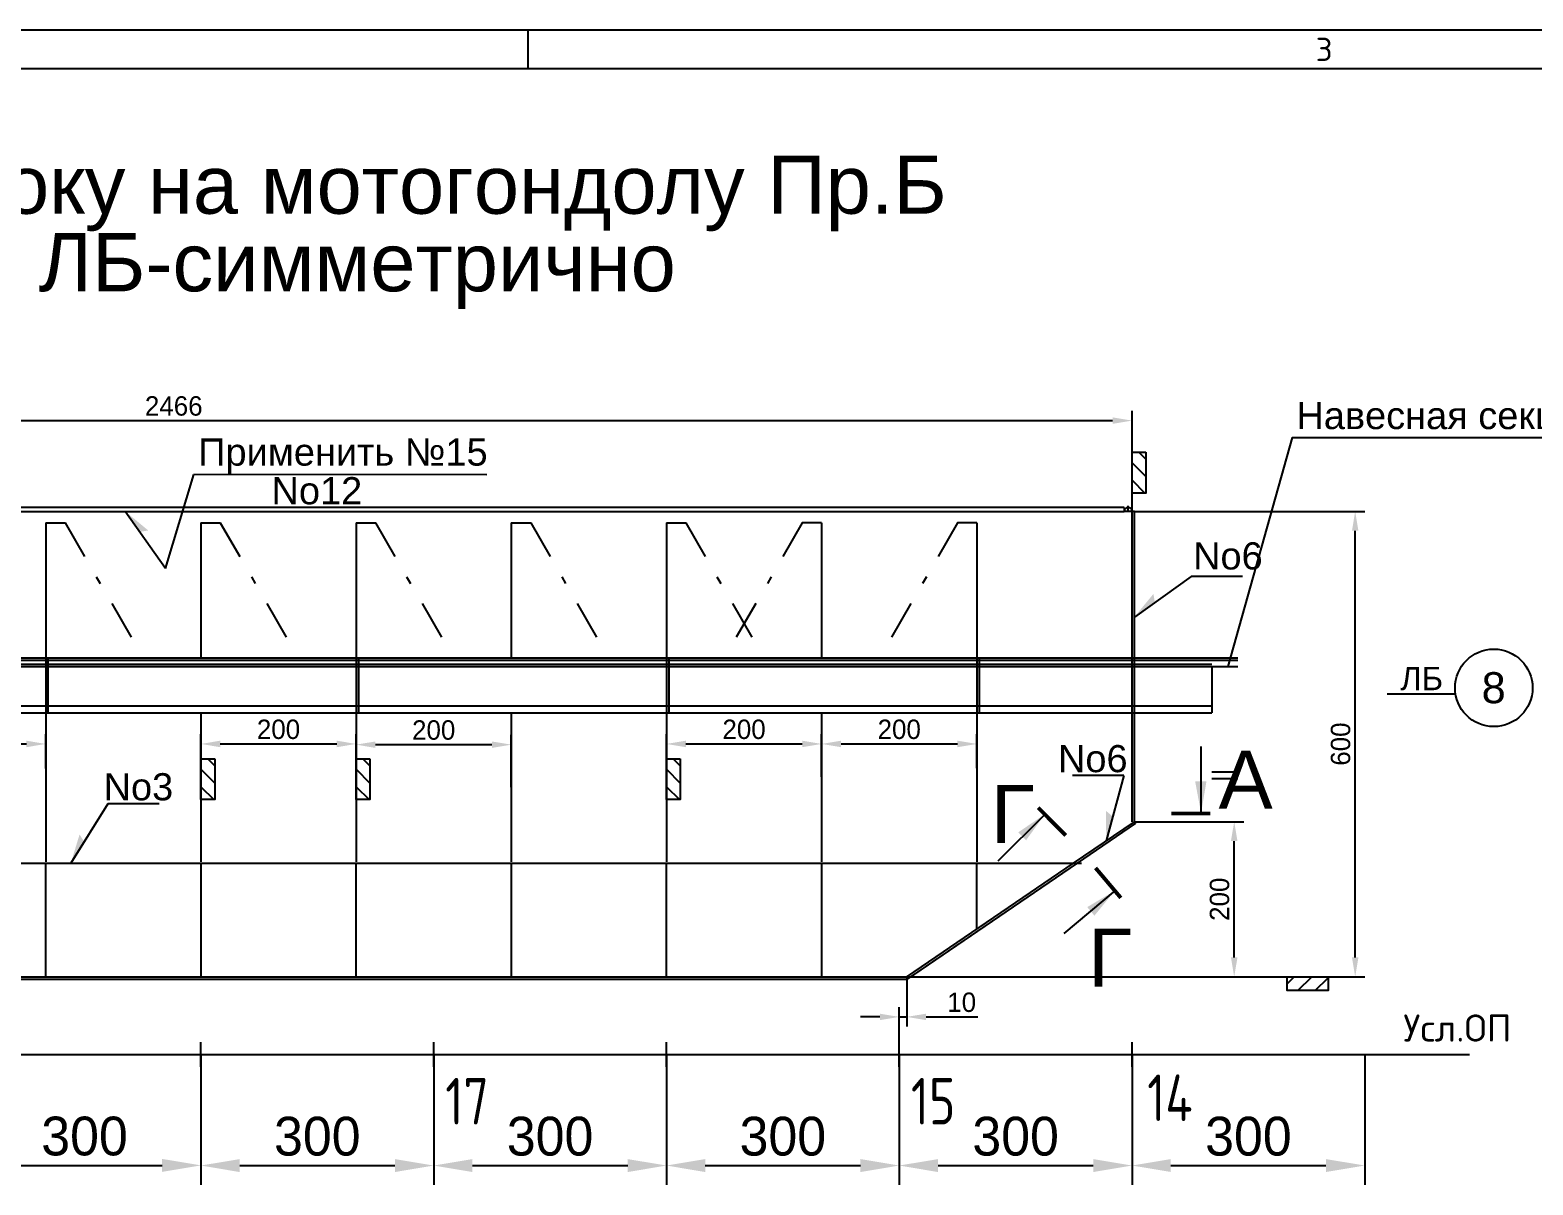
# Model space of a CAD drawing. Header units: millimetres. Extents: x 5443 to 24907, y -17798 to -7408.
# Drawn here: x 12179 to 14116, y -11134 to -9645 of the extents above; entities that cross this region are included whole.
import ezdxf
from ezdxf.enums import TextEntityAlignment as Align
from ezdxf.lldxf.tags import DXFTag

# ---------------------------------------------------------------- set-up
doc = ezdxf.new("R2010")
doc.units = ezdxf.units.MM
doc.layers.add('pen_5', color=1, linetype='Continuous', true_color=0xff0000)
doc.layers.add('pen_7', color=1, linetype='Continuous')
doc.styles.add('3', font='txt.shx', dxfattribs={"height": 3})
doc.styles.add('3.5', font='txt.shx', dxfattribs={"height": 3.5})
doc.styles.add('Arial', font='arial.ttf')
doc.styles.add('KTEXTSTYLE', font='GOST_AU.SHX', dxfattribs={"width": 0.96, "height": 5})
doc.styles.add('style5', font='arial.ttf', dxfattribs={"height": 3})
tags = doc.linetypes.add('DASH1', pattern=[75, 50, -25]).pattern_tags.tags
tags[6:7] = [DXFTag(74, 4), DXFTag(75, 0), DXFTag(340, '0'), DXFTag(46, 1.0), DXFTag(50, 0.0), DXFTag(44, 0.0), DXFTag(45, 0.0)]
tags[4:5] = [DXFTag(74, 4), DXFTag(75, 0), DXFTag(340, '0'), DXFTag(46, 1.0), DXFTag(50, 0.0), DXFTag(44, 0.0), DXFTag(45, 0.0)]
tags = doc.linetypes.add('DASH5', pattern=[90, 40, -20, 10, -20]).pattern_tags.tags
tags[10:11] = [DXFTag(74, 4), DXFTag(75, 0), DXFTag(340, '0'), DXFTag(46, 1.0), DXFTag(50, 0.0), DXFTag(44, 0.0), DXFTag(45, 0.0)]
tags[8:9] = [DXFTag(74, 4), DXFTag(75, 0), DXFTag(340, '0'), DXFTag(46, 1.0), DXFTag(50, 0.0), DXFTag(44, 0.0), DXFTag(45, 0.0)]
tags[6:7] = [DXFTag(74, 4), DXFTag(75, 0), DXFTag(340, '0'), DXFTag(46, 1.0), DXFTag(50, 0.0), DXFTag(44, 0.0), DXFTag(45, 0.0)]
tags[4:5] = [DXFTag(74, 4), DXFTag(75, 0), DXFTag(340, '0'), DXFTag(46, 1.0), DXFTag(50, 0.0), DXFTag(44, 0.0), DXFTag(45, 0.0)]
tags = doc.linetypes.add('DASH6', pattern=[10, 5, -5]).pattern_tags.tags
tags[6:7] = [DXFTag(74, 4), DXFTag(75, 0), DXFTag(340, '0'), DXFTag(46, 1.0), DXFTag(50, 0.0), DXFTag(44, 0.0), DXFTag(45, 0.0)]
tags[4:5] = [DXFTag(74, 4), DXFTag(75, 0), DXFTag(340, '0'), DXFTag(46, 1.0), DXFTag(50, 0.0), DXFTag(44, 0.0), DXFTag(45, 0.0)]
doc.dimstyles.new('ISO-10', dxfattribs={"dimscale": 10, "dimtxt": 2.5, "dimasz": 2.5, "dimexe": 1.25, "dimexo": 0, "dimtad": 1, "dimdec": 0, "dimtxsty": 'Standard', "dimcen": 2.5, "dimclrd": 7, "dimclre": 7, "dimclrt": 4, "dimadec": 0, "dimazin": 0, "dimtfac": 1, "dimtdec": 0, "dimtmove": 0, "dimatfit": 3, "dimfxl": 1, "dimarcsym": 0})
doc.dimstyles.new('PB20', dxfattribs={"dimscale": 20, "dimtxt": 2.5, "dimasz": 2.5, "dimexe": 1.25, "dimexo": 0, "dimtad": 1, "dimdec": 0, "dimtxsty": 'Standard', "dimcen": 2.5, "dimclrd": 7, "dimclre": 7, "dimclrt": 4, "dimadec": 0, "dimazin": 0, "dimtfac": 1, "dimtdec": 0, "dimtmove": 0, "dimatfit": 3, "dimfxl": 1.25, "dimarcsym": 0})

# ---------------------------------------------------------------- blocks, each defined once
blk = doc.blocks.new('*D106')
at = {"color": 7, "lineweight": -2}
for p, q in [((11999.3, -10596.8), (11999.3, -10552.8)), ((12199.3, -10596.8), (12199.3, -10552.8)), ((12024.3, -10565.3), (12174.3, -10565.3))]:
    blk.add_line(p, q, dxfattribs=at)
at = {"color": 7}
for points in [[(12024.3, -10561.1), (12024.3, -10569.5), (11999.3, -10565.3)], [(12174.3, -10561.1), (12174.3, -10569.5), (12199.3, -10565.3)]]:
    blk.add_solid(points, dxfattribs=at)
at = {"layer": 'Defpoints', "color": 0}
for p in [(12199.3, -10565.3), (11999.3, -10596.8), (12199.3, -10596.8)]:
    blk.add_point(p, dxfattribs=at)
at = {"color": 4, "insert": (12099.3, -10546.6), "char_height": 25, "attachment_point": 5}
blk.add_mtext('200', dxfattribs=at)
blk = doc.blocks.new('*D107')
at = {"color": 7, "lineweight": -2}
for p, q in [((13602.3, -10665.5), (13743.5, -10665.5)), ((13731, -10840.5), (13731, -10690.5)), ((13319.3, -10865.5), (13743.5, -10865.5))]:
    blk.add_line(p, q, dxfattribs=at)
at = {"color": 7}
for points in [[(13726.8, -10690.5), (13735.2, -10690.5), (13731, -10665.5)], [(13726.8, -10840.5), (13735.2, -10840.5), (13731, -10865.5)]]:
    blk.add_solid(points, dxfattribs=at)
at = {"layer": 'Defpoints', "color": 0}
for p in [(13602.3, -10665.5), (13731, -10665.5), (13319.3, -10865.5)]:
    blk.add_point(p, dxfattribs=at)
at = {"color": 4, "insert": (13712.2, -10765.5), "char_height": 25, "attachment_point": 5, "rotation": 90}
blk.add_mtext('200', dxfattribs=at)
blk = doc.blocks.new('*D129')
at = {"color": 7, "lineweight": -2}
for p, q in [((13308.9, -10865.5), (13308.9, -10929.6)), ((13299.3, -10965.5), (13299.3, -10904.6)), ((13274.3, -10917.1), (13249.3, -10917.1)), ((13299.3, -10917.1), (13308.9, -10917.1)), ((13333.9, -10917.1), (13400.6, -10917.1))]:
    blk.add_line(p, q, dxfattribs=at)
at = {"color": 7}
for points in [[(13274.3, -10913), (13274.3, -10921.3), (13299.3, -10917.1)], [(13333.9, -10913), (13333.9, -10921.3), (13308.9, -10917.1)]]:
    blk.add_solid(points, dxfattribs=at)
at = {"layer": 'Defpoints', "color": 0}
for p in [(13308.9, -10865.5), (13308.9, -10917.1), (13299.3, -10965.5)]:
    blk.add_point(p, dxfattribs=at)
at = {"color": 4, "insert": (13379.8, -10898.4), "char_height": 25, "attachment_point": 5}
blk.add_mtext('10', dxfattribs=at)
blk = doc.blocks.new('*D130')
at = {"color": 7, "lineweight": -2}
for p, q in [((13602.3, -10265.5), (13899.4, -10265.5)), ((13886.9, -10840.5), (13886.9, -10290.5)), ((13319.3, -10865.5), (13899.4, -10865.5))]:
    blk.add_line(p, q, dxfattribs=at)
at = {"color": 7}
for points in [[(13882.8, -10290.5), (13891.1, -10290.5), (13886.9, -10265.5)], [(13882.8, -10840.5), (13891.1, -10840.5), (13886.9, -10865.5)]]:
    blk.add_solid(points, dxfattribs=at)
at = {"layer": 'Defpoints', "color": 0}
for p in [(13602.3, -10265.5), (13886.9, -10265.5), (13319.3, -10865.5)]:
    blk.add_point(p, dxfattribs=at)
at = {"color": 4, "insert": (13868.2, -10565.5), "char_height": 25, "attachment_point": 5, "rotation": 90}
blk.add_mtext('600', dxfattribs=at)
blk = doc.blocks.new('*D131')
at = {"color": 7, "lineweight": -2}
for p, q in [((11129.3, -10265.5), (11129.3, -10136)), ((11154.3, -10148.5), (13574.3, -10148.5)), ((13599.3, -10265.5), (13599.3, -10136))]:
    blk.add_line(p, q, dxfattribs=at)
at = {"color": 7}
for points in [[(11154.3, -10144.4), (11154.3, -10152.7), (11129.3, -10148.5)], [(13574.3, -10144.4), (13574.3, -10152.7), (13599.3, -10148.5)]]:
    blk.add_solid(points, dxfattribs=at)
at = {"layer": 'Defpoints', "color": 0}
for p in [(13599.3, -10148.5), (11129.3, -10265.5), (13599.3, -10265.5)]:
    blk.add_point(p, dxfattribs=at)
at = {"color": 4, "insert": (12364.3, -10129.8), "char_height": 25, "attachment_point": 5}
blk.add_mtext('2466', dxfattribs=at)
blk = doc.blocks.new('*D115')
at = {"color": 7, "lineweight": -2}
for p, q in [((12399.3, -10621.1), (12399.3, -10552.8)), ((12599.3, -10621.1), (12599.3, -10552.8)), ((12424.3, -10565.3), (12574.3, -10565.3))]:
    blk.add_line(p, q, dxfattribs=at)
at = {"color": 7}
for points in [[(12424.3, -10561.1), (12424.3, -10569.5), (12399.3, -10565.3)], [(12574.3, -10561.1), (12574.3, -10569.5), (12599.3, -10565.3)]]:
    blk.add_solid(points, dxfattribs=at)
at = {"layer": 'Defpoints', "color": 0}
for p in [(12599.3, -10565.3), (12399.3, -10621.1), (12599.3, -10621.1)]:
    blk.add_point(p, dxfattribs=at)
at = {"color": 4, "insert": (12499.3, -10546.6), "char_height": 25, "attachment_point": 5}
blk.add_mtext('200', dxfattribs=at)
blk = doc.blocks.new('*D116')
at = {"color": 7, "lineweight": -2}
for p, q in [((12599.3, -10621.1), (12599.3, -10553.7)), ((12799.3, -10621.1), (12799.3, -10553.7)), ((12624.3, -10566.2), (12774.3, -10566.2))]:
    blk.add_line(p, q, dxfattribs=at)
at = {"color": 7}
for points in [[(12624.3, -10562.1), (12624.3, -10570.4), (12599.3, -10566.2)], [(12774.3, -10562.1), (12774.3, -10570.4), (12799.3, -10566.2)]]:
    blk.add_solid(points, dxfattribs=at)
at = {"layer": 'Defpoints', "color": 0}
for p in [(12799.3, -10566.2), (12599.3, -10621.1), (12799.3, -10621.1)]:
    blk.add_point(p, dxfattribs=at)
at = {"color": 4, "insert": (12699.3, -10547.5), "char_height": 25, "attachment_point": 5}
blk.add_mtext('200', dxfattribs=at)
blk = doc.blocks.new('*D117')
at = {"color": 7, "lineweight": -2}
for p, q in [((12999.3, -10621.1), (12999.3, -10552.8)), ((13199.3, -10607.8), (13199.3, -10552.8)), ((13024.3, -10565.3), (13174.3, -10565.3))]:
    blk.add_line(p, q, dxfattribs=at)
at = {"color": 7}
for points in [[(13024.3, -10561.1), (13024.3, -10569.5), (12999.3, -10565.3)], [(13174.3, -10561.1), (13174.3, -10569.5), (13199.3, -10565.3)]]:
    blk.add_solid(points, dxfattribs=at)
at = {"layer": 'Defpoints', "color": 0}
for p in [(13199.3, -10565.3), (13199.3, -10607.8), (12999.3, -10621.1)]:
    blk.add_point(p, dxfattribs=at)
at = {"color": 4, "insert": (13099.3, -10546.6), "char_height": 25, "attachment_point": 5}
blk.add_mtext('200', dxfattribs=at)
blk = doc.blocks.new('*D118')
at = {"color": 7, "lineweight": -2}
for p, q in [((13199.3, -10607.8), (13199.3, -10552.8)), ((13399.3, -10596.5), (13399.3, -10552.8)), ((13224.3, -10565.3), (13374.3, -10565.3))]:
    blk.add_line(p, q, dxfattribs=at)
at = {"color": 7}
for points in [[(13224.3, -10561.1), (13224.3, -10569.5), (13199.3, -10565.3)], [(13374.3, -10561.1), (13374.3, -10569.5), (13399.3, -10565.3)]]:
    blk.add_solid(points, dxfattribs=at)
at = {"layer": 'Defpoints', "color": 0}
for p in [(13399.3, -10565.3), (13199.3, -10607.8), (13399.3, -10596.5)]:
    blk.add_point(p, dxfattribs=at)
at = {"color": 4, "insert": (13299.3, -10546.6), "char_height": 25, "attachment_point": 5}
blk.add_mtext('200', dxfattribs=at)
blk = doc.blocks.new('*D246')
at = {"color": 7, "lineweight": -2}
for p, q in [((12099.3, -10965.5), (12099.3, -11133.5)), ((12399.3, -10965.5), (12399.3, -11133.5)), ((12149.3, -11108.5), (12349.3, -11108.5))]:
    blk.add_line(p, q, dxfattribs=at)
at = {"color": 7}
for points in [[(12149.3, -11100.2), (12149.3, -11116.9), (12099.3, -11108.5)], [(12349.3, -11100.2), (12349.3, -11116.9), (12399.3, -11108.5)]]:
    blk.add_solid(points, dxfattribs=at)
at = {"layer": 'Defpoints', "color": 0}
for p in [(12099.3, -10965.5), (12399.3, -10965.5), (12399.3, -11108.5)]:
    blk.add_point(p, dxfattribs=at)
at = {"color": 4, "insert": (12249.3, -11071), "char_height": 50, "attachment_point": 5}
blk.add_mtext('300', dxfattribs=at)
blk = doc.blocks.new('*D247')
at = {"color": 7, "lineweight": -2}
for p, q in [((12399.3, -10965.5), (12399.3, -11133.7)), ((12699.3, -10965.5), (12699.3, -11133.7)), ((12449.3, -11108.7), (12649.3, -11108.7))]:
    blk.add_line(p, q, dxfattribs=at)
at = {"color": 7}
for points in [[(12449.3, -11100.4), (12449.3, -11117.1), (12399.3, -11108.7)], [(12649.3, -11100.4), (12649.3, -11117.1), (12699.3, -11108.7)]]:
    blk.add_solid(points, dxfattribs=at)
at = {"layer": 'Defpoints', "color": 0}
for p in [(12399.3, -10965.5), (12699.3, -10965.5), (12699.3, -11108.7)]:
    blk.add_point(p, dxfattribs=at)
at = {"color": 4, "insert": (12549.3, -11071.2), "char_height": 50, "attachment_point": 5}
blk.add_mtext('300', dxfattribs=at)
blk = doc.blocks.new('*D248')
at = {"color": 7, "lineweight": -2}
for p, q in [((12699.3, -10965.5), (12699.3, -11133.7)), ((12999.3, -10965.5), (12999.3, -11133.7)), ((12749.3, -11108.7), (12949.3, -11108.7))]:
    blk.add_line(p, q, dxfattribs=at)
at = {"color": 7}
for points in [[(12749.3, -11100.4), (12749.3, -11117.1), (12699.3, -11108.7)], [(12949.3, -11100.4), (12949.3, -11117.1), (12999.3, -11108.7)]]:
    blk.add_solid(points, dxfattribs=at)
at = {"layer": 'Defpoints', "color": 0}
for p in [(12699.3, -10965.5), (12999.3, -10965.5), (12999.3, -11108.7)]:
    blk.add_point(p, dxfattribs=at)
at = {"color": 4, "insert": (12849.3, -11071.2), "char_height": 50, "attachment_point": 5}
blk.add_mtext('300', dxfattribs=at)
blk = doc.blocks.new('*D249')
at = {"color": 7, "lineweight": -2}
for p, q in [((12999.3, -10965.5), (12999.3, -11133.7)), ((13299.3, -10965.5), (13299.3, -11133.7)), ((13049.3, -11108.7), (13249.3, -11108.7))]:
    blk.add_line(p, q, dxfattribs=at)
at = {"color": 7}
for points in [[(13049.3, -11100.4), (13049.3, -11117.1), (12999.3, -11108.7)], [(13249.3, -11100.4), (13249.3, -11117.1), (13299.3, -11108.7)]]:
    blk.add_solid(points, dxfattribs=at)
at = {"layer": 'Defpoints', "color": 0}
for p in [(12999.3, -10965.5), (13299.3, -10965.5), (13299.3, -11108.7)]:
    blk.add_point(p, dxfattribs=at)
at = {"color": 4, "insert": (13149.3, -11071.2), "char_height": 50, "attachment_point": 5}
blk.add_mtext('300', dxfattribs=at)
blk = doc.blocks.new('*D250')
at = {"color": 7, "lineweight": -2}
for p, q in [((13299.3, -10965.5), (13299.3, -11133.7)), ((13599.3, -10965.5), (13599.3, -11133.7)), ((13349.3, -11108.7), (13549.3, -11108.7))]:
    blk.add_line(p, q, dxfattribs=at)
at = {"color": 7}
for points in [[(13349.3, -11100.4), (13349.3, -11117.1), (13299.3, -11108.7)], [(13549.3, -11100.4), (13549.3, -11117.1), (13599.3, -11108.7)]]:
    blk.add_solid(points, dxfattribs=at)
at = {"layer": 'Defpoints', "color": 0}
for p in [(13299.3, -10965.5), (13599.3, -10965.5), (13599.3, -11108.7)]:
    blk.add_point(p, dxfattribs=at)
at = {"color": 4, "insert": (13449.3, -11071.2), "char_height": 50, "attachment_point": 5}
blk.add_mtext('300', dxfattribs=at)
blk = doc.blocks.new('*D251')
at = {"color": 7, "lineweight": -2}
for p, q in [((13599.3, -10965.5), (13599.3, -11133.7)), ((13899.3, -10965.5), (13899.3, -11133.7)), ((13649.3, -11108.7), (13849.3, -11108.7))]:
    blk.add_line(p, q, dxfattribs=at)
at = {"color": 7}
for points in [[(13649.3, -11100.4), (13649.3, -11117), (13599.3, -11108.7)], [(13849.3, -11100.4), (13849.3, -11117), (13899.3, -11108.7)]]:
    blk.add_solid(points, dxfattribs=at)
at = {"layer": 'Defpoints', "color": 0}
for p in [(13599.3, -10965.5), (13899.3, -10965.5), (13899.3, -11108.7)]:
    blk.add_point(p, dxfattribs=at)
at = {"color": 4, "insert": (13749.3, -11071.2), "char_height": 50, "attachment_point": 5}
blk.add_mtext('300', dxfattribs=at)
blk = doc.blocks.new('*D254')
at = {"color": 7, "lineweight": -2}
for p, q in [((12099.3, -10965.5), (12099.3, -11133.5)), ((12399.3, -10965.5), (12399.3, -11133.5)), ((12149.3, -11108.5), (12349.3, -11108.5))]:
    blk.add_line(p, q, dxfattribs=at)
at = {"color": 7}
for points in [[(12149.3, -11100.2), (12149.3, -11116.9), (12099.3, -11108.5)], [(12349.3, -11100.2), (12349.3, -11116.9), (12399.3, -11108.5)]]:
    blk.add_solid(points, dxfattribs=at)
at = {"layer": 'Defpoints', "color": 0}
for p in [(12099.3, -10965.5), (12399.3, -10965.5), (12399.3, -11108.5)]:
    blk.add_point(p, dxfattribs=at)
at = {"color": 4, "insert": (12249.3, -11071), "char_height": 50, "attachment_point": 5}
blk.add_mtext('300', dxfattribs=at)
blk = doc.blocks.new('*D255')
at = {"color": 7, "lineweight": -2}
for p, q in [((12399.3, -10965.5), (12399.3, -11133.7)), ((12699.3, -10965.5), (12699.3, -11133.7)), ((12449.3, -11108.7), (12649.3, -11108.7))]:
    blk.add_line(p, q, dxfattribs=at)
at = {"color": 7}
for points in [[(12449.3, -11100.4), (12449.3, -11117.1), (12399.3, -11108.7)], [(12649.3, -11100.4), (12649.3, -11117.1), (12699.3, -11108.7)]]:
    blk.add_solid(points, dxfattribs=at)
at = {"layer": 'Defpoints', "color": 0}
for p in [(12399.3, -10965.5), (12699.3, -10965.5), (12699.3, -11108.7)]:
    blk.add_point(p, dxfattribs=at)
at = {"color": 4, "insert": (12549.3, -11071.2), "char_height": 50, "attachment_point": 5}
blk.add_mtext('300', dxfattribs=at)
blk = doc.blocks.new('*D256')
at = {"color": 7, "lineweight": -2}
for p, q in [((12699.3, -10965.5), (12699.3, -11133.7)), ((12999.3, -10965.5), (12999.3, -11133.7)), ((12749.3, -11108.7), (12949.3, -11108.7))]:
    blk.add_line(p, q, dxfattribs=at)
at = {"color": 7}
for points in [[(12749.3, -11100.4), (12749.3, -11117.1), (12699.3, -11108.7)], [(12949.3, -11100.4), (12949.3, -11117.1), (12999.3, -11108.7)]]:
    blk.add_solid(points, dxfattribs=at)
at = {"layer": 'Defpoints', "color": 0}
for p in [(12699.3, -10965.5), (12999.3, -10965.5), (12999.3, -11108.7)]:
    blk.add_point(p, dxfattribs=at)
at = {"color": 4, "insert": (12849.3, -11071.2), "char_height": 50, "attachment_point": 5}
blk.add_mtext('300', dxfattribs=at)
blk = doc.blocks.new('*D257')
at = {"color": 7, "lineweight": -2}
for p, q in [((12999.3, -10965.5), (12999.3, -11133.7)), ((13299.3, -10965.5), (13299.3, -11133.7)), ((13049.3, -11108.7), (13249.3, -11108.7))]:
    blk.add_line(p, q, dxfattribs=at)
at = {"color": 7}
for points in [[(13049.3, -11100.4), (13049.3, -11117.1), (12999.3, -11108.7)], [(13249.3, -11100.4), (13249.3, -11117.1), (13299.3, -11108.7)]]:
    blk.add_solid(points, dxfattribs=at)
at = {"layer": 'Defpoints', "color": 0}
for p in [(12999.3, -10965.5), (13299.3, -10965.5), (13299.3, -11108.7)]:
    blk.add_point(p, dxfattribs=at)
at = {"color": 4, "insert": (13149.3, -11071.2), "char_height": 50, "attachment_point": 5}
blk.add_mtext('300', dxfattribs=at)
blk = doc.blocks.new('*D258')
at = {"color": 7, "lineweight": -2}
for p, q in [((13299.3, -10965.5), (13299.3, -11133.7)), ((13599.3, -10965.5), (13599.3, -11133.7)), ((13349.3, -11108.7), (13549.3, -11108.7))]:
    blk.add_line(p, q, dxfattribs=at)
at = {"color": 7}
for points in [[(13349.3, -11100.4), (13349.3, -11117.1), (13299.3, -11108.7)], [(13549.3, -11100.4), (13549.3, -11117.1), (13599.3, -11108.7)]]:
    blk.add_solid(points, dxfattribs=at)
at = {"layer": 'Defpoints', "color": 0}
for p in [(13299.3, -10965.5), (13599.3, -10965.5), (13599.3, -11108.7)]:
    blk.add_point(p, dxfattribs=at)
at = {"color": 4, "insert": (13449.3, -11071.2), "char_height": 50, "attachment_point": 5}
blk.add_mtext('300', dxfattribs=at)
blk = doc.blocks.new('*D259')
at = {"color": 7, "lineweight": -2}
for p, q in [((13599.3, -10965.5), (13599.3, -11133.7)), ((13899.3, -10965.5), (13899.3, -11133.7)), ((13649.3, -11108.7), (13849.3, -11108.7))]:
    blk.add_line(p, q, dxfattribs=at)
at = {"color": 7}
for points in [[(13649.3, -11100.4), (13649.3, -11117), (13599.3, -11108.7)], [(13849.3, -11100.4), (13849.3, -11117), (13899.3, -11108.7)]]:
    blk.add_solid(points, dxfattribs=at)
at = {"layer": 'Defpoints', "color": 0}
for p in [(13599.3, -10965.5), (13899.3, -10965.5), (13899.3, -11108.7)]:
    blk.add_point(p, dxfattribs=at)
at = {"color": 4, "insert": (13749.3, -11071.2), "char_height": 50, "attachment_point": 5}
blk.add_mtext('300', dxfattribs=at)

msp = doc.modelspace()

# ---------------------------------------------------------------- hatches: boundary and pattern name
h = msp.add_hatch()
h.set_pattern_fill('ANSI31', color=0, scale=5, angle=270.0074, style=0)
h.set_pattern_definition([(315.00743, (6068.934, -7074.358), (11.223865, 11.226775), [])])
h.paths.add_polyline_path([(13599.3, -10242.1), (13617.1, -10242.1), (13617.1, -10189.3), (13599.3, -10189.3)])
h = msp.add_hatch()
h.set_pattern_fill('ANSI31', color=0, scale=5, angle=270.0074, style=0)
h.set_pattern_definition([(315.00743, (4868.927, -7469.36), (11.223865, 11.226775), [])])
h.paths.add_polyline_path([(12399.3, -10637.1), (12417.1, -10637.1), (12417.1, -10584.3), (12399.2, -10584.3)])
h = msp.add_hatch()
h.set_pattern_fill('ANSI31', color=0, scale=5, angle=270.0074, style=0)
h.set_pattern_definition([(315.00743, (5068.927, -7469.36), (11.223865, 11.226775), [])])
h.paths.add_polyline_path([(12599.3, -10637.1), (12617.1, -10637.1), (12617.1, -10584.3), (12599.2, -10584.3)])
h = msp.add_hatch()
h.set_pattern_fill('ANSI31', color=0, scale=5, angle=270.0074, style=0)
h.set_pattern_definition([(315.00743, (5468.927, -7469.36), (11.223865, 11.226775), [])])
h.paths.add_polyline_path([(12999.3, -10637.1), (13017.1, -10637.1), (13017.1, -10584.3), (12999.2, -10584.3)])
h = msp.add_hatch()
h.set_pattern_fill('ANSI31', color=0, scale=5, angle=360.0074, style=0)
h.set_pattern_definition([(45.00743, (10684.474, -18413.616), (-11.226775, 11.223865), [])])
h.paths.add_polyline_path([(13852.2, -10883.3), (13852.2, -10865.5), (13799.4, -10865.5), (13799.4, -10883.3)])

# ---------------------------------------------------------------- linework, layer by layer
at = {"color": 0}
for p, q in [((19130.7, -9645.1), (10720.7, -9645.1)), ((12820.7, -9645.1), (12820.7, -9695.1)), ((19080.7, -9695.1), (10920.7, -9695.1)), ((13805.9, -10170.2), (13722.6, -10465.5)), ((13805.9, -10170.2), (14147.9, -10170.2)), ((12353.8, -10339), (12390, -10217.8)), ((11142.3, -10265.5), (13589.3, -10265.5)), ((13928, -10500.8), (14016.1, -10500.8)), ((13688.4, -10654.9), (13688.4, -10568.8)), ((13487.2, -10655.7), (13426.2, -10716.4)), ((13577.5, -10754.1), (13511.6, -10809.7))]:
    msp.add_line(p, q, dxfattribs=at)
at = {"color": 0, "linetype": 'Continuous'}
for p, q in [((12767.7, -10218.6), (12390, -10217.8)), ((13589.3, -10260.5), (11142.3, -10260.5)), ((13589.3, -10260.5), (13589.3, -10265.5)), ((12264.3, -10349.8), (12269.3, -10358.4)), ((12464.3, -10349.8), (12469.3, -10358.4)), ((12664.3, -10349.8), (12669.3, -10358.4)), ((12864.3, -10349.8), (12869.3, -10358.4)), ((13064.3, -10349.8), (13069.3, -10358.4)), ((13134.3, -10349.8), (13129.3, -10358.4)), ((13334.3, -10349.8), (13329.3, -10358.4)), ((13741.7, -10349.5), (13675.7, -10349.5)), ((12284.3, -10384.4), (12309.3, -10427.7)), ((12484.3, -10384.4), (12509.3, -10427.7)), ((12684.3, -10384.4), (12709.3, -10427.7)), ((12884.3, -10384.4), (12909.3, -10427.7)), ((13084.3, -10384.4), (13109.3, -10427.7)), ((13114.3, -10384.4), (13089.3, -10427.7)), ((13314.3, -10384.4), (13289.3, -10427.7)), ((11029.3, -10454.5), (13702.3, -10454.5)), ((13602.3, -10457.5), (13702.3, -10457.5)), ((11029.3, -10462.4), (13702.3, -10462.4)), ((11029.3, -10465.5), (13702.3, -10465.5)), ((13702.3, -10465.5), (13702.3, -10525)), ((11029.3, -10525), (13702.3, -10525)), ((13588.9, -10606), (13522.8, -10606)), ((12345.4, -10642.5), (12279.4, -10642.5)), ((13523.8, -10719), (13602.3, -10665.5)), ((13529.1, -10719), (13603.9, -10668)), ((11129.3, -10719), (13534.1, -10719)), ((13309.9, -10868.5), (13529.1, -10719)), ((11129.3, -10868.5), (13309.9, -10868.5)), ((12399.3, -10981.5), (12399.3, -10949.5)), ((12399.3, -10981.5), (12399.3, -10949.5)), ((12699.3, -10981.5), (12699.3, -10949.5)), ((12699.3, -10981.5), (12699.3, -10949.5)), ((12999.3, -10981.5), (12999.3, -10949.5)), ((12999.3, -10981.5), (12999.3, -10949.5)), ((13299.3, -10981.5), (13299.3, -10949.5)), ((13299.3, -10981.5), (13299.3, -10949.5)), ((13599.3, -10981.5), (13599.3, -10949.5)), ((13599.3, -10981.5), (13599.3, -10949.5)), ((10952, -10965.5), (13737.2, -10965.5)), ((10990.7, -10965.5), (13765.3, -10965.5))]:
    msp.add_line(p, q, dxfattribs=at)
at = {"color": 0, "linetype": 'Continuous', "ltscale": 5}
for p, q in [((12353.8, -10339), (12301.6, -10265.5)), ((13675.7, -10349.5), (13602.3, -10401.8)), ((13588.9, -10606), (13566.2, -10690.1)), ((12279.4, -10642.5), (12231.6, -10719))]:
    msp.add_line(p, q, dxfattribs=at)
at = {"color": 0, "linetype": 'DASH6'}
msp.add_line((13594.3, -10265.5), (13594.3, -10258.5), dxfattribs=at)
msp.add_line((13594.3, -10265.5), (13594.3, -10258.5), dxfattribs=at)
at = {"color": 0, "linetype": 'DASH1'}
for p, q in [((13599.3, -10665.5), (13599.3, -10265.5)), ((13602.3, -10665.5), (13602.3, -10265.5)), ((12199.3, -10280.5), (12199.3, -10454.5)), ((12399.3, -10280.5), (12399.3, -10454.5)), ((12599.3, -10280.5), (12599.3, -10454.5)), ((12799.3, -10280.5), (12799.3, -10454.5)), ((12999.3, -10280.5), (12999.3, -10454.5)), ((13199.3, -10280.5), (13199.3, -10454.5)), ((13399.3, -10280.5), (13399.3, -10454.5)), ((11029.3, -10457.5), (13702.3, -10457.5)), ((11029.3, -10516.1), (13702.3, -10516.1)), ((11029.3, -10516.1), (13702.3, -10516.1)), ((12199.3, -10525), (12199.3, -10717.2)), ((12399.3, -10525), (12399.3, -10717.2)), ((12599.3, -10525), (12599.3, -10717.2)), ((12799.3, -10525), (12799.3, -10717.2)), ((12999.3, -10525), (12999.3, -10717.2)), ((13199.3, -10525), (13199.3, -10717.2)), ((13399.3, -10525), (13399.3, -10717.2)), ((13702.3, -10601.1), (13735.8, -10601.1)), ((12199, -10719), (12199, -10865.5)), ((12399, -10719), (12399, -10865.5)), ((12599, -10719), (12599, -10865.5)), ((12799, -10719), (12799, -10865.5)), ((12999, -10719), (12999, -10865.5)), ((13199, -10719), (13199, -10865.5)), ((13308.9, -10865.5), (13523.8, -10719)), ((13314.3, -10865.5), (13529.1, -10719)), ((13399, -10719), (13399, -10804)), ((11129.3, -10865.5), (13330.5, -10865.5))]:
    msp.add_line(p, q, dxfattribs=at)
at = {"color": 0, "linetype": 'DASH1', "ltscale": 0.5}
for p, q in [((12199.3, -10454.5), (12199.3, -10525)), ((12202.2, -10454.7), (12202.2, -10525.2)), ((12599.3, -10454.5), (12599.3, -10525)), ((12602.2, -10454.7), (12602.2, -10525.2)), ((12999.3, -10454.5), (12999.3, -10525)), ((13002.2, -10454.7), (13002.2, -10525.2)), ((13399.3, -10454.5), (13399.3, -10525)), ((13402.2, -10454.7), (13402.2, -10525.2))]:
    msp.add_line(p, q, dxfattribs=at)
at = {"color": 0, "linetype": 'DASH5'}
for p, q in [((13602.3, -10457.5), (13702.3, -10457.5)), ((13702.3, -10454.5), (13735.8, -10454.5)), ((13702.3, -10457.5), (13735.8, -10457.5)), ((13702.3, -10457.5), (13735.8, -10457.5)), ((13702.3, -10465.5), (13702.3, -10525)), ((13702.3, -10465.5), (13702.3, -10525)), ((13702.3, -10465.5), (13735.8, -10465.5)), ((11029.3, -10525), (13702.3, -10525)), ((13702.3, -10610), (13735.8, -10610))]:
    msp.add_line(p, q, dxfattribs=at)
at = {"color": 2}
msp.add_line((13602.3, -10665.5), (13603.9, -10668), dxfattribs=at)
at = {"color": 4}
msp.add_line((11065.1, -10965.5), (14034.1, -10965.5), dxfattribs=at)
at = {"color": 0}
for points in [[(13617.1, -10189.3), (13617.1, -10242.1), (13599.3, -10242.1), (13599.3, -10189.3)], [(12417.1, -10584.3), (12417.1, -10637.1), (12399.3, -10637.1), (12399.2, -10584.3)], [(12617.1, -10584.3), (12617.1, -10637.1), (12599.3, -10637.1), (12599.2, -10584.3)], [(13017.1, -10584.3), (13017.1, -10637.1), (12999.3, -10637.1), (12999.2, -10584.3)], [(13799.4, -10865.5), (13852.2, -10865.5), (13852.2, -10883.3), (13799.4, -10883.3)]]:
    msp.add_lwpolyline(points, close=True, dxfattribs=at)
at = {"color": 0, "const_width": 5.04}
for points in [[(13478.4, -10647.5), (13514, -10683.3)], [(13700.4, -10654.9), (13649.9, -10654.9)], [(13584.9, -10763.7), (13552.3, -10725.1)]]:
    msp.add_lwpolyline(points, dxfattribs=at)
at = {"color": 0, "linetype": 'Continuous'}
for points in [[(13599.3, -10265.5, 0), (13598.9, -10263.6, 0), (13597.8, -10261.9, 0), (13596.2, -10260.9, 0), (13594.3, -10260.5, 0), (13592.3, -10260.9, 0), (13590.7, -10261.9, 0), (13589.6, -10263.6, 0), (13589.3, -10265.5, 0)], [(13602.3, -10665.5, 0), (13602.3, -10265.5, 0), (13589.3, -10265.5, 0)], [(12199.3, -10280.5, 0), (12224.3, -10280.5, 0), (12249.3, -10323.8, 0)], [(12399.3, -10280.5, 0), (12424.3, -10280.5, 0), (12449.3, -10323.8, 0)], [(12599.3, -10280.5, 0), (12624.3, -10280.5, 0), (12649.3, -10323.8, 0)], [(12799.3, -10280.5, 0), (12824.3, -10280.5, 0), (12849.3, -10323.8, 0)], [(12999.3, -10280.5, 0), (13024.3, -10280.5, 0), (13049.3, -10323.8, 0)], [(13199.3, -10280.5, 0), (13174.3, -10280.5, 0), (13149.3, -10323.8, 0)], [(13399.3, -10280.5, 0), (13374.3, -10280.5, 0), (13349.3, -10323.8, 0)]]:
    msp.add_polyline3d(points, dxfattribs=at)
at = {"color": 0}
msp.add_circle((14065.6, -10493), 50, dxfattribs=at)
at = {"color": 0, "linetype": 'ByBlock'}
for points in [[(12320.2, -10292), (12331.4, -10290.1), (12301.6, -10265.5)], [(13628.8, -10383.1), (13626.9, -10371.9), (13602.3, -10401.8)], [(13680.7, -10613.7), (13695.2, -10613.7), (13688.3, -10654.4)], [(13574.3, -10658.7), (13565.6, -10651.4), (13566.2, -10690.1)], [(13452.6, -10679.3), (13462.8, -10689.5), (13486.8, -10656)], [(12249, -10691.6), (12242.9, -10682), (12231.6, -10719)], [(13550.9, -10786.6), (13541.6, -10775.6), (13577.1, -10754.5)]]:
    msp.add_solid(points, dxfattribs=at)

# ---------------------------------------------------------------- texts
at = {"color": 0}
for s, height, style, p in [('3', 30, '3', (13835.9, -9694.1)), ('Навесная секция', 35, 'style5', (13811.2, -10170)), ('Применить №15', 35, 'style5', (12395.8, -10217.1)), ('No12', 35, 'style5', (12490.3, -10266.9)), ('No6', 35, 'style5', (13678, -10350.9)), ('No6', 35, 'style5', (13503.9, -10612.2)), ('No3', 35, 'style5', (12273.9, -10648.5)), ('Усл.ОП', 35, '3.5', (13948.9, -10959.5))]:
    msp.add_text(s, height=height, dxfattribs=dict(at, style=style)).set_placement(p, align=Align.BOTTOM_LEFT)
at = {"color": 0, "char_height": 2.5, "attachment_point": 1, "style": 'KTEXTSTYLE'}
for s, insert in [('{\\H24x;\\W0.965;\\C6;17}', (12714.3, -10995.8)), ('{\\H24x;\\W0.965;\\C6;17}', (12714.3, -10995.8)), ('{\\H24x;\\W0.965;\\C6;15}', (13314.3, -10995.8)), ('{\\H24x;\\W0.965;\\C6;14}', (13618.9, -10991.4))]:
    msp.add_mtext(s, dxfattribs=dict(at, insert=insert))
at = {"layer": 'pen_5', "color": 0, "linetype": 'Continuous', "style": 'Arial'}
for s, p in [('Вид сбоку на мотогондолу Пр.Б ', (11814.5, -9904.4)), ('ЛБ-симметрично', (12190.3, -10004.4))]:
    msp.add_text(s, height=75, dxfattribs=at).set_placement(p, align=Align.BOTTOM_LEFT)
for s, p in [('А', (13710.8, -10648.8)), ('Г', (13417.1, -10693.2)), ('Г', (13542.5, -10878.3))]:
    msp.add_text(s, height=75, dxfattribs=at).set_placement(p)
at = {"layer": 'pen_7', "color": 0, "style": 'style5'}
msp.add_text('ЛБ', height=30, dxfattribs=at).set_placement((13945.2, -10496))
msp.add_text('8', height=40, dxfattribs=at).set_placement((14065.4, -10492.8), align=Align.MIDDLE_CENTER)

# ---------------------------------------------------------------- dimensions: what is measured, and where the dimension line sits
at = {"color": 0}
dim = msp.add_linear_dim(base=(13599.3, -10148.5), p1=(11129.3, -10265.5), p2=(13599.3, -10265.5), text='2466', dimstyle='ISO-10', dxfattribs=at)
dim.commit()
dim.dimension.update_dxf_attribs({"geometry": '*D131', "text_midpoint": (12364.3, -10129.8)})
for base, p2, picture, middle in [((13886.9, -10265.5), (13602.3, -10265.5), '*D130', (13868.2, -10565.5)), ((13731, -10665.5), (13602.3, -10665.5), '*D107', (13712.2, -10765.5))]:
    dim = msp.add_linear_dim(base=base, p1=(13319.3, -10865.5), p2=p2, angle=90, dimstyle='ISO-10', dxfattribs=at)
    dim.commit()
    dim.dimension.update_dxf_attribs({"geometry": picture, "text_midpoint": middle})
for base, p1, p2, dimstyle, picture, middle in [((12199.3, -10565.3), (11999.3, -10596.8), (12199.3, -10596.8), 'ISO-10', '*D106', (12099.3, -10546.6)), ((12599.3, -10565.3), (12399.3, -10621.1), (12599.3, -10621.1), 'ISO-10', '*D115', (12499.3, -10546.6)), ((12799.3, -10566.2), (12599.3, -10621.1), (12799.3, -10621.1), 'ISO-10', '*D116', (12699.3, -10547.5)), ((13199.3, -10565.3), (12999.3, -10621.1), (13199.3, -10607.8), 'ISO-10', '*D117', (13099.3, -10546.6)), ((13399.3, -10565.3), (13199.3, -10607.8), (13399.3, -10596.5), 'ISO-10', '*D118', (13299.3, -10546.6)), ((13308.9, -10917.1), (13299.3, -10965.5), (13308.9, -10865.5), 'ISO-10', '*D129', (13379.8, -10898.4)), ((12399.3, -11108.5), (12099.3, -10965.5), (12399.3, -10965.5), 'PB20', '*D246', (12249.3, -11071)), ((12399.3, -11108.5), (12099.3, -10965.5), (12399.3, -10965.5), 'PB20', '*D254', (12249.3, -11071)), ((12699.3, -11108.7), (12399.3, -10965.5), (12699.3, -10965.5), 'PB20', '*D247', (12549.3, -11071.2)), ((12699.3, -11108.7), (12399.3, -10965.5), (12699.3, -10965.5), 'PB20', '*D255', (12549.3, -11071.2)), ((12999.3, -11108.7), (12699.3, -10965.5), (12999.3, -10965.5), 'PB20', '*D248', (12849.3, -11071.2)), ((12999.3, -11108.7), (12699.3, -10965.5), (12999.3, -10965.5), 'PB20', '*D256', (12849.3, -11071.2)), ((13299.3, -11108.7), (12999.3, -10965.5), (13299.3, -10965.5), 'PB20', '*D249', (13149.3, -11071.2)), ((13299.3, -11108.7), (12999.3, -10965.5), (13299.3, -10965.5), 'PB20', '*D257', (13149.3, -11071.2)), ((13599.3, -11108.7), (13299.3, -10965.5), (13599.3, -10965.5), 'PB20', '*D250', (13449.3, -11071.2)), ((13599.3, -11108.7), (13299.3, -10965.5), (13599.3, -10965.5), 'PB20', '*D258', (13449.3, -11071.2)), ((13899.3, -11108.7), (13599.3, -10965.5), (13899.3, -10965.5), 'PB20', '*D251', (13749.3, -11071.2)), ((13899.3, -11108.7), (13599.3, -10965.5), (13899.3, -10965.5), 'PB20', '*D259', (13749.3, -11071.2))]:
    dim = msp.add_linear_dim(base=base, p1=p1, p2=p2, dimstyle=dimstyle, dxfattribs=at)
    dim.commit()
    dim.dimension.update_dxf_attribs({"geometry": picture, "text_midpoint": middle})

doc.saveas('drawing.dxf')
